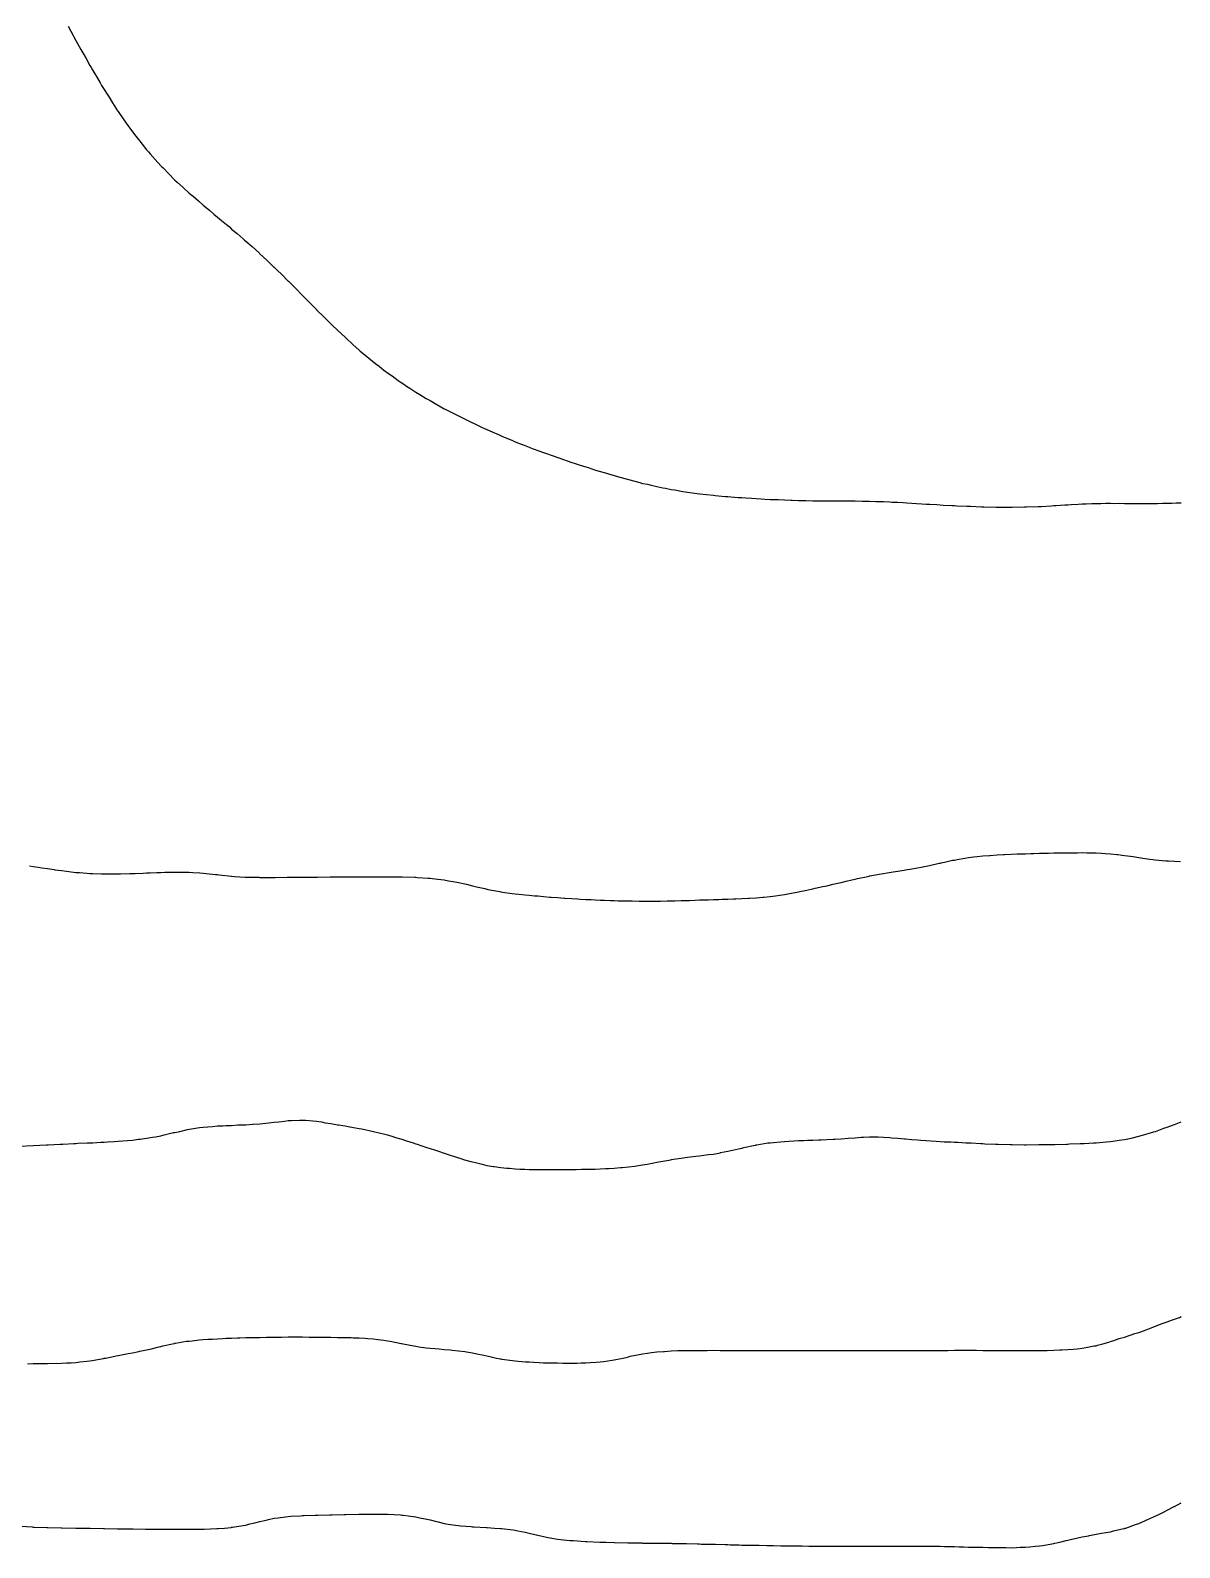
# Model space of a CAD drawing. Extents: x -717078 to -715000, y -984629 to -984000.
# Drawn here: x -716974.7 to -716893.6, y -984548.9 to -984441.8 of the extents above; entities that cross this region are included whole.
import ezdxf

# ---------------------------------------------------------------- set-up
doc = ezdxf.new("R2010")
doc.units = 0
doc.layers.add('buffer_B2_0_1_clip', color=7, linetype='Continuous')

msp = doc.modelspace()

# ---------------------------------------------------------------- linework, layer by layer
at = {"layer": 'buffer_B2_0_1_clip'}
for points in [[(-716972.04, -984441.5), (-716971.85, -984441.85), (-716971.5, -984442.49), (-716971.5, -984442.5), (-716971.5, -984442.5), (-716971.49, -984442.51), (-716971.13, -984443.13), (-716970.92, -984443.5), (-716970.77, -984443.77), (-716970.5, -984444.26), (-716970.41, -984444.41), (-716970.36, -984444.5), (-716970.15, -984444.85), (-716970.04, -984445.04), (-716969.77, -984445.5), (-716969.67, -984445.67), (-716969.5, -984445.95), (-716969.29, -984446.29), (-716969.15, -984446.5), (-716968.9, -984446.9), (-716968.54, -984447.46), (-716968.52, -984447.5), (-716968.51, -984447.51), (-716968.5, -984447.52), (-716968.1, -984448.1), (-716967.82, -984448.5), (-716967.69, -984448.69), (-716967.5, -984448.95), (-716967.26, -984449.26), (-716967.07, -984449.5), (-716966.82, -984449.82), (-716966.5, -984450.21), (-716966.36, -984450.36), (-716966.24, -984450.5), (-716965.89, -984450.89), (-716965.5, -984451.34), (-716965.42, -984451.42), (-716965.34, -984451.5), (-716964.92, -984451.92), (-716964.5, -984452.35), (-716964.33, -984452.5), (-716963.9, -984452.9), (-716963.5, -984453.27), (-716963.37, -984453.37), (-716963.22, -984453.5), (-716962.83, -984453.83), (-716962.5, -984454.13), (-716962.3, -984454.3), (-716962.04, -984454.5), (-716961.75, -984454.75), (-716961.5, -984454.97), (-716961.21, -984455.21), (-716960.85, -984455.5), (-716960.66, -984455.66), (-716960.5, -984455.81), (-716960.12, -984456.12), (-716959.69, -984456.5), (-716959.59, -984456.59), (-716959.5, -984456.67), (-716959.05, -984457.05), (-716958.56, -984457.5), (-716958.53, -984457.53), (-716958.5, -984457.56), (-716958.01, -984458.01), (-716957.51, -984458.5), (-716957.51, -984458.51), (-716957.5, -984458.51), (-716957.26, -984458.74), (-716956.99, -984458.99), (-716956.5, -984459.49), (-716956.49, -984459.49), (-716956.49, -984459.5), (-716955.99, -984459.99), (-716955.5, -984460.49), (-716955.5, -984460.5), (-716955.5, -984460.5), (-716955.1, -984460.9), (-716955, -984461), (-716954.52, -984461.5), (-716954.51, -984461.51), (-716954.5, -984461.52), (-716954, -984462), (-716953.5, -984462.5), (-716953.5, -984462.5), (-716953.5, -984462.5), (-716953.45, -984462.55), (-716952.99, -984462.99), (-716952.5, -984463.44), (-716952.47, -984463.47), (-716952.44, -984463.5), (-716951.95, -984463.95), (-716951.5, -984464.35), (-716951.42, -984464.42), (-716951.33, -984464.5), (-716950.32, -984465.32), (-716950.09, -984465.5), (-716949.76, -984465.76), (-716949.5, -984465.95), (-716949.18, -984466.18), (-716948.75, -984466.5), (-716948.6, -984466.6), (-716948.5, -984466.67), (-716948.01, -984466.99), (-716948, -984467), (-716947.5, -984467.32), (-716947.21, -984467.5), (-716946.77, -984467.77), (-716946.5, -984467.92), (-716945.5, -984468.49), (-716945.48, -984468.5), (-716944.83, -984468.83), (-716944.5, -984468.99), (-716944.16, -984469.16), (-716943.51, -984469.49), (-716943.5, -984469.5), (-716943.49, -984469.5), (-716942.82, -984469.82), (-716942.5, -984469.96), (-716942.12, -984470.12), (-716941.68, -984470.32), (-716941.43, -984470.43), (-716941.27, -984470.5), (-716940.72, -984470.72), (-716940.5, -984470.82), (-716940.01, -984471.01), (-716939.98, -984471.02), (-716939.5, -984471.21), (-716939.29, -984471.29), (-716938.75, -984471.5), (-716938.57, -984471.57), (-716938.5, -984471.59), (-716938.36, -984471.64), (-716937.82, -984471.82), (-716937.08, -984472.08), (-716936.83, -984472.17), (-716936.5, -984472.28), (-716936.34, -984472.34), (-716935.84, -984472.5), (-716935.58, -984472.58), (-716935.5, -984472.6), (-716935.35, -984472.65), (-716934.82, -984472.82), (-716934.05, -984473.05), (-716933.91, -984473.09), (-716933.5, -984473.21), (-716933.28, -984473.28), (-716932.51, -984473.5), (-716932.5, -984473.5), (-716932.5, -984473.5), (-716932.5, -984473.5), (-716931.71, -984473.71), (-716931.5, -984473.76), (-716931.17, -984473.83), (-716930.9, -984473.9), (-716930.5, -984473.99), (-716930.07, -984474.07), (-716929.89, -984474.11), (-716929.5, -984474.19), (-716929.23, -984474.23), (-716928.67, -984474.33), (-716928.5, -984474.36), (-716927.5, -984474.5), (-716927.5, -984474.5), (-716927.48, -984474.5), (-716926.5, -984474.6), (-716926.39, -984474.61), (-716925.68, -984474.68), (-716925.5, -984474.69), (-716925.29, -984474.71), (-716924.75, -984474.75), (-716924.5, -984474.77), (-716924.22, -984474.78), (-716923.81, -984474.81), (-716923.5, -984474.83), (-716923.15, -984474.85), (-716922.87, -984474.87), (-716922.5, -984474.89), (-716922.1, -984474.9), (-716921.91, -984474.91), (-716921.5, -984474.93), (-716921.05, -984474.95), (-716920.95, -984474.95), (-716920.5, -984474.97), (-716920.02, -984474.98), (-716919.98, -984474.98), (-716919.5, -984474.99), (-716919.01, -984474.99), (-716918.99, -984474.99), (-716918.5, -984474.99), (-716918, -984475), (-716918, -984475), (-716917.5, -984475), (-716917, -984475), (-716916.5, -984475), (-716916.01, -984475.01), (-716915.99, -984475.01), (-716915.5, -984475.02), (-716915.04, -984475.04), (-716914.96, -984475.04), (-716914.5, -984475.05), (-716914.07, -984475.07), (-716913.92, -984475.08), (-716913.5, -984475.1), (-716913.12, -984475.12), (-716912.86, -984475.14), (-716912.5, -984475.16), (-716912.18, -984475.18), (-716911.8, -984475.2), (-716911.5, -984475.22), (-716911.23, -984475.23), (-716910.74, -984475.26), (-716910.5, -984475.27), (-716910.29, -984475.29), (-716909.68, -984475.32), (-716909.5, -984475.33), (-716909.34, -984475.34), (-716908.63, -984475.37), (-716908.5, -984475.38), (-716908.38, -984475.38), (-716907.59, -984475.41), (-716907.5, -984475.42), (-716907.42, -984475.42), (-716906.56, -984475.44), (-716906.5, -984475.44), (-716906.44, -984475.44), (-716905.55, -984475.45), (-716905.5, -984475.45), (-716905.44, -984475.44), (-716904.57, -984475.43), (-716904.5, -984475.43), (-716904.43, -984475.43), (-716903.6, -984475.4), (-716903.5, -984475.39), (-716903.39, -984475.39), (-716902.66, -984475.34), (-716902.5, -984475.33), (-716902.32, -984475.32), (-716901.72, -984475.28), (-716901.5, -984475.27), (-716901.26, -984475.26), (-716900.77, -984475.23), (-716900.5, -984475.21), (-716900.21, -984475.21), (-716899.81, -984475.19), (-716899.5, -984475.18), (-716899.18, -984475.18), (-716898.83, -984475.17), (-716898.5, -984475.17), (-716898.18, -984475.18), (-716897.83, -984475.17), (-716897.5, -984475.18), (-716897.18, -984475.18), (-716896.82, -984475.18), (-716896.5, -984475.19), (-716896.19, -984475.19), (-716895.82, -984475.18), (-716895.5, -984475.18), (-716895.18, -984475.18), (-716894.83, -984475.17), (-716894.5, -984475.17), (-716894.16, -984475.16), (-716893.86, -984475.14), (-716893.5, -984475.13)], [(-716974.76, -984500.76), (-716974.5, -984500.8), (-716974.15, -984500.85), (-716973.89, -984500.89), (-716973.5, -984500.95), (-716973.02, -984501.02), (-716972.97, -984501.03), (-716972.5, -984501.09), (-716972.14, -984501.14), (-716971.82, -984501.18), (-716971.5, -984501.22), (-716971.24, -984501.24), (-716970.72, -984501.28), (-716970.5, -984501.3), (-716970.3, -984501.3), (-716969.67, -984501.33), (-716969.5, -984501.33), (-716969.33, -984501.33), (-716968.67, -984501.33), (-716968.5, -984501.33), (-716968.33, -984501.33), (-716967.69, -984501.31), (-716967.5, -984501.31), (-716967.3, -984501.3), (-716966.73, -984501.27), (-716966.5, -984501.26), (-716966.25, -984501.25), (-716965.77, -984501.23), (-716965.5, -984501.22), (-716965.21, -984501.21), (-716964.8, -984501.2), (-716964.5, -984501.2), (-716964.2, -984501.2), (-716963.79, -984501.21), (-716963.5, -984501.21), (-716963.23, -984501.23), (-716962.74, -984501.26), (-716962.5, -984501.27), (-716962.3, -984501.3), (-716961.64, -984501.36), (-716961.5, -984501.38), (-716961.39, -984501.39), (-716960.52, -984501.48), (-716960.5, -984501.49), (-716960.49, -984501.49), (-716960.3, -984501.5), (-716959.55, -984501.55), (-716959.5, -984501.55), (-716959.45, -984501.55), (-716958.57, -984501.57), (-716958.5, -984501.58), (-716958.42, -984501.58), (-716957.58, -984501.58), (-716957.5, -984501.58), (-716957.42, -984501.58), (-716956.57, -984501.57), (-716956.5, -984501.57), (-716955.5, -984501.56), (-716954.5, -984501.55), (-716954.45, -984501.55), (-716953.54, -984501.54), (-716953.5, -984501.54), (-716953.46, -984501.54), (-716952.54, -984501.54), (-716952.5, -984501.54), (-716952.46, -984501.54), (-716951.53, -984501.53), (-716951.5, -984501.53), (-716951.47, -984501.53), (-716950.53, -984501.53), (-716950.5, -984501.53), (-716950.47, -984501.53), (-716949.53, -984501.53), (-716949.5, -984501.53), (-716949.47, -984501.53), (-716948.54, -984501.54), (-716948.5, -984501.54), (-716948.46, -984501.54), (-716947.57, -984501.57), (-716947.5, -984501.57), (-716947.42, -984501.58), (-716946.63, -984501.63), (-716946.5, -984501.64), (-716946.34, -984501.66), (-716945.73, -984501.73), (-716945.5, -984501.75), (-716945.19, -984501.81), (-716944.87, -984501.87), (-716944.5, -984501.93), (-716944.04, -984502.04), (-716943.94, -984502.06), (-716943.5, -984502.17), (-716943.23, -984502.23), (-716942.63, -984502.37), (-716942.5, -984502.4), (-716942.42, -984502.42), (-716941.99, -984502.5), (-716941.58, -984502.58), (-716941.5, -984502.59), (-716941.39, -984502.61), (-716940.7, -984502.7), (-716940.5, -984502.73), (-716940.24, -984502.76), (-716939.8, -984502.8), (-716939.5, -984502.84), (-716939.13, -984502.87), (-716938.88, -984502.88), (-716938.5, -984502.92), (-716938.04, -984502.96), (-716937.96, -984502.96), (-716937.5, -984503), (-716937.03, -984503.03), (-716936.97, -984503.03), (-716936.5, -984503.07), (-716936.09, -984503.09), (-716935.9, -984503.1), (-716935.5, -984503.13), (-716935.14, -984503.14), (-716934.84, -984503.16), (-716934.5, -984503.18), (-716934.19, -984503.19), (-716933.8, -984503.2), (-716933.5, -984503.21), (-716933.22, -984503.22), (-716932.77, -984503.23), (-716932.5, -984503.24), (-716932.24, -984503.24), (-716931.75, -984503.25), (-716931.5, -984503.25), (-716931.25, -984503.25), (-716930.75, -984503.25), (-716930.5, -984503.25), (-716930.25, -984503.25), (-716929.76, -984503.24), (-716929.5, -984503.23), (-716929.23, -984503.23), (-716928.79, -984503.21), (-716928.5, -984503.21), (-716928.2, -984503.2), (-716927.82, -984503.18), (-716927.5, -984503.17), (-716927.16, -984503.16), (-716926.85, -984503.15), (-716926.5, -984503.14), (-716926.13, -984503.13), (-716925.88, -984503.12), (-716925.5, -984503.11), (-716925.09, -984503.09), (-716924.92, -984503.08), (-716924.5, -984503.07), (-716924.04, -984503.04), (-716923.96, -984503.04), (-716923.5, -984503.01), (-716923.03, -984502.97), (-716922.96, -984502.96), (-716922.5, -984502.92), (-716922.13, -984502.87), (-716921.82, -984502.82), (-716921.5, -984502.78), (-716921.26, -984502.74), (-716920.62, -984502.62), (-716920.5, -984502.6), (-716920.42, -984502.58), (-716920.04, -984502.5), (-716919.6, -984502.4), (-716919.5, -984502.38), (-716919.34, -984502.34), (-716918.78, -984502.22), (-716918.5, -984502.16), (-716918.05, -984502.05), (-716917.97, -984502.03), (-716917.5, -984501.93), (-716917.15, -984501.85), (-716916.75, -984501.75), (-716916.5, -984501.69), (-716916.34, -984501.66), (-716915.61, -984501.5), (-716915.52, -984501.48), (-716915.5, -984501.47), (-716915.47, -984501.47), (-716914.68, -984501.32), (-716914.5, -984501.29), (-716914.25, -984501.25), (-716913.82, -984501.18), (-716913.5, -984501.13), (-716913.06, -984501.06), (-716912.96, -984501.04), (-716912.5, -984500.97), (-716912.11, -984500.89), (-716911.85, -984500.85), (-716911.5, -984500.78), (-716911.27, -984500.73), (-716910.58, -984500.58), (-716910.5, -984500.56), (-716910.45, -984500.55), (-716910.2, -984500.5), (-716909.63, -984500.37), (-716909.5, -984500.35), (-716909.31, -984500.31), (-716908.78, -984500.22), (-716908.5, -984500.17), (-716908.13, -984500.13), (-716907.9, -984500.1), (-716907.5, -984500.06), (-716907.03, -984500.03), (-716906.98, -984500.02), (-716906.5, -984499.99), (-716906.04, -984499.96), (-716905.96, -984499.96), (-716905.5, -984499.94), (-716905.08, -984499.92), (-716904.92, -984499.92), (-716904.5, -984499.9), (-716904.11, -984499.89), (-716903.89, -984499.89), (-716903.5, -984499.87), (-716903.14, -984499.86), (-716902.86, -984499.86), (-716902.5, -984499.85), (-716902.16, -984499.84), (-716901.84, -984499.84), (-716901.5, -984499.83), (-716901.17, -984499.83), (-716900.83, -984499.83), (-716900.5, -984499.82), (-716900.17, -984499.83), (-716899.84, -984499.84), (-716899.5, -984499.84), (-716899.13, -984499.87), (-716898.88, -984499.88), (-716898.5, -984499.9), (-716898.04, -984499.96), (-716897.97, -984499.97), (-716897.5, -984500.02), (-716897.08, -984500.08), (-716896.89, -984500.11), (-716896.5, -984500.17), (-716896.22, -984500.22), (-716895.72, -984500.28), (-716895.5, -984500.32), (-716895.33, -984500.33), (-716894.6, -984500.4), (-716894.5, -984500.41), (-716894.41, -984500.41), (-716893.55, -984500.45)], [(-716975.46, -984520.54), (-716974.5, -984520.5), (-716974.5, -984520.5), (-716974.5, -984520.5), (-716973.55, -984520.45), (-716973.5, -984520.45), (-716973.45, -984520.45), (-716972.6, -984520.4), (-716972.5, -984520.4), (-716972.4, -984520.4), (-716971.64, -984520.36), (-716971.5, -984520.35), (-716971.34, -984520.34), (-716970.69, -984520.31), (-716970.5, -984520.31), (-716970.3, -984520.3), (-716969.73, -984520.27), (-716969.5, -984520.26), (-716969.25, -984520.25), (-716968.78, -984520.22), (-716968.5, -984520.2), (-716968.18, -984520.18), (-716967.85, -984520.15), (-716967.5, -984520.12), (-716967.06, -984520.06), (-716966.95, -984520.05), (-716966.5, -984519.99), (-716966.08, -984519.92), (-716965.88, -984519.88), (-716965.5, -984519.81), (-716965.25, -984519.75), (-716964.59, -984519.59), (-716964.5, -984519.57), (-716964.16, -984519.5), (-716963.62, -984519.38), (-716963.5, -984519.35), (-716963.33, -984519.33), (-716962.76, -984519.24), (-716962.5, -984519.2), (-716962.18, -984519.18), (-716961.85, -984519.15), (-716961.5, -984519.12), (-716961.11, -984519.11), (-716960.91, -984519.09), (-716960.5, -984519.08), (-716960.05, -984519.05), (-716959.95, -984519.05), (-716959.5, -984519.03), (-716959.01, -984518.99), (-716958.99, -984518.99), (-716958.5, -984518.96), (-716958.08, -984518.92), (-716957.9, -984518.9), (-716957.5, -984518.86), (-716957.18, -984518.82), (-716956.77, -984518.77), (-716956.5, -984518.74), (-716956.27, -984518.73), (-716955.71, -984518.71), (-716955.5, -984518.7), (-716955.28, -984518.72), (-716954.76, -984518.76), (-716954.5, -984518.79), (-716954.16, -984518.84), (-716953.89, -984518.89), (-716953.5, -984518.95), (-716953.03, -984519.03), (-716952.96, -984519.04), (-716952.5, -984519.12), (-716952.17, -984519.17), (-716951.75, -984519.25), (-716951.5, -984519.29), (-716951.32, -984519.32), (-716950.5, -984519.5), (-716950.5, -984519.5), (-716950.5, -984519.5), (-716950.49, -984519.5), (-716949.7, -984519.7), (-716949.5, -984519.75), (-716949.13, -984519.87), (-716948.93, -984519.93), (-716948.5, -984520.06), (-716948.16, -984520.16), (-716947.68, -984520.32), (-716947.5, -984520.38), (-716947.41, -984520.41), (-716947.15, -984520.5), (-716946.66, -984520.66), (-716946.5, -984520.71), (-716946.19, -984520.81), (-716945.91, -984520.91), (-716945.5, -984521.04), (-716945.15, -984521.15), (-716944.7, -984521.3), (-716944.5, -984521.36), (-716944.39, -984521.39), (-716944.06, -984521.5), (-716943.62, -984521.62), (-716943.5, -984521.66), (-716943.29, -984521.71), (-716942.82, -984521.82), (-716942.5, -984521.9), (-716942.02, -984521.98), (-716941.98, -984521.98), (-716941.5, -984522.06), (-716941.09, -984522.09), (-716940.89, -984522.11), (-716940.5, -984522.15), (-716940.16, -984522.16), (-716939.82, -984522.18), (-716939.5, -984522.19), (-716939.19, -984522.19), (-716938.8, -984522.2), (-716938.5, -984522.2), (-716938.2, -984522.2), (-716937.8, -984522.2), (-716937.5, -984522.2), (-716937.2, -984522.2), (-716936.81, -984522.19), (-716936.5, -984522.19), (-716936.19, -984522.19), (-716935.82, -984522.18), (-716935.5, -984522.17), (-716935.17, -984522.17), (-716934.84, -984522.16), (-716934.5, -984522.15), (-716934.13, -984522.13), (-716933.88, -984522.12), (-716933.5, -984522.1), (-716933.06, -984522.06), (-716932.95, -984522.05), (-716932.5, -984522.01), (-716932.05, -984521.95), (-716931.93, -984521.93), (-716931.5, -984521.87), (-716931.19, -984521.81), (-716930.72, -984521.72), (-716930.5, -984521.68), (-716930.35, -984521.65), (-716929.52, -984521.5), (-716929.5, -984521.5), (-716929.5, -984521.49), (-716929.49, -984521.49), (-716928.63, -984521.37), (-716928.5, -984521.35), (-716928.33, -984521.33), (-716927.75, -984521.25), (-716927.5, -984521.23), (-716927.19, -984521.19), (-716926.86, -984521.14), (-716926.5, -984521.1), (-716926.01, -984521.01), (-716926, -984521), (-716925.5, -984520.91), (-716925.16, -984520.84), (-716924.73, -984520.73), (-716924.5, -984520.68), (-716924.35, -984520.65), (-716923.68, -984520.5), (-716923.53, -984520.47), (-716923.5, -984520.46), (-716923.45, -984520.45), (-716922.68, -984520.32), (-716922.5, -984520.3), (-716922.28, -984520.28), (-716921.77, -984520.23), (-716921.5, -984520.21), (-716921.19, -984520.19), (-716920.83, -984520.17), (-716920.5, -984520.15), (-716920.14, -984520.14), (-716919.87, -984520.13), (-716919.5, -984520.12), (-716919.1, -984520.1), (-716918.9, -984520.1), (-716918.5, -984520.08), (-716918.06, -984520.06), (-716917.95, -984520.05), (-716917.5, -984520.02), (-716917.01, -984519.99), (-716916.99, -984519.99), (-716916.5, -984519.95), (-716916.08, -984519.92), (-716915.91, -984519.91), (-716915.5, -984519.88), (-716915.11, -984519.89), (-716914.89, -984519.89), (-716914.5, -984519.9), (-716914.06, -984519.94), (-716913.95, -984519.95), (-716913.5, -984519.99), (-716913.03, -984520.03), (-716912.96, -984520.04), (-716912.5, -984520.08), (-716912.11, -984520.11), (-716911.87, -984520.13), (-716911.5, -984520.15), (-716911.17, -984520.17), (-716910.8, -984520.2), (-716910.5, -984520.21), (-716910.23, -984520.23), (-716909.75, -984520.25), (-716909.5, -984520.27), (-716909.27, -984520.27), (-716908.69, -984520.31), (-716908.5, -984520.32), (-716908.32, -984520.32), (-716907.64, -984520.36), (-716907.5, -984520.36), (-716907.37, -984520.37), (-716906.6, -984520.4), (-716906.5, -984520.41), (-716906.41, -984520.41), (-716905.57, -984520.43), (-716905.5, -984520.43), (-716905.43, -984520.43), (-716904.55, -984520.45), (-716904.5, -984520.45), (-716904.45, -984520.45), (-716903.56, -984520.44), (-716903.5, -984520.44), (-716903.44, -984520.44), (-716902.57, -984520.43), (-716902.5, -984520.42), (-716902.42, -984520.42), (-716901.6, -984520.4), (-716901.5, -984520.4), (-716901.39, -984520.39), (-716900.64, -984520.36), (-716900.5, -984520.36), (-716900.35, -984520.35), (-716899.69, -984520.31), (-716899.5, -984520.3), (-716899.28, -984520.28), (-716898.77, -984520.23), (-716898.5, -984520.21), (-716898.16, -984520.16), (-716897.88, -984520.12), (-716897.5, -984520.07), (-716897.03, -984519.97), (-716896.95, -984519.95), (-716896.5, -984519.85), (-716896.23, -984519.77), (-716895.59, -984519.59), (-716895.5, -984519.56), (-716895.46, -984519.54), (-716895.32, -984519.5), (-716894.72, -984519.28), (-716894.5, -984519.21), (-716894.04, -984519.04), (-716893.98, -984519.02), (-716893.5, -984518.84)], [(-716974.9, -984535.9), (-716974.5, -984535.89), (-716974.11, -984535.89), (-716973.89, -984535.89), (-716973.5, -984535.88), (-716972.5, -984535.86), (-716972.16, -984535.84), (-716971.83, -984535.83), (-716971.5, -984535.81), (-716971.22, -984535.78), (-716970.72, -984535.72), (-716970.5, -984535.7), (-716970.33, -984535.67), (-716969.53, -984535.53), (-716969.5, -984535.52), (-716969.48, -984535.52), (-716969.37, -984535.5), (-716968.65, -984535.35), (-716968.5, -984535.32), (-716968.28, -984535.28), (-716967.81, -984535.19), (-716967.5, -984535.13), (-716967.04, -984535.04), (-716966.98, -984535.02), (-716966.5, -984534.93), (-716966.16, -984534.84), (-716965.74, -984534.74), (-716965.5, -984534.68), (-716965.35, -984534.65), (-716964.68, -984534.5), (-716964.53, -984534.47), (-716964.5, -984534.46), (-716964.45, -984534.45), (-716963.68, -984534.32), (-716963.5, -984534.3), (-716963.28, -984534.28), (-716962.78, -984534.22), (-716962.5, -984534.2), (-716962.18, -984534.18), (-716961.84, -984534.16), (-716961.5, -984534.14), (-716961.12, -984534.12), (-716960.89, -984534.11), (-716960.5, -984534.09), (-716960.08, -984534.08), (-716959.93, -984534.07), (-716959.5, -984534.06), (-716959.05, -984534.05), (-716958.95, -984534.05), (-716958.5, -984534.04), (-716958.03, -984534.03), (-716957.97, -984534.03), (-716957.5, -984534.02), (-716957.02, -984534.02), (-716956.98, -984534.02), (-716956.5, -984534.01), (-716956.01, -984534.01), (-716955.99, -984534.01), (-716955.5, -984534.01), (-716955.02, -984534.02), (-716954.98, -984534.02), (-716954.5, -984534.02), (-716954.02, -984534.02), (-716953.98, -984534.02), (-716953.5, -984534.03), (-716953.04, -984534.04), (-716952.96, -984534.04), (-716952.5, -984534.05), (-716952.06, -984534.06), (-716951.93, -984534.07), (-716951.5, -984534.08), (-716951.11, -984534.11), (-716950.88, -984534.12), (-716950.5, -984534.15), (-716950.19, -984534.19), (-716949.75, -984534.25), (-716949.5, -984534.28), (-716949.32, -984534.32), (-716948.53, -984534.47), (-716948.5, -984534.48), (-716948.48, -984534.48), (-716948.39, -984534.5), (-716947.65, -984534.65), (-716947.5, -984534.67), (-716947.3, -984534.7), (-716946.77, -984534.77), (-716946.5, -984534.8), (-716946.17, -984534.83), (-716945.86, -984534.86), (-716945.5, -984534.89), (-716945.07, -984534.93), (-716944.94, -984534.94), (-716944.5, -984534.99), (-716944.05, -984535.05), (-716943.93, -984535.07), (-716943.5, -984535.13), (-716943.2, -984535.2), (-716942.7, -984535.3), (-716942.5, -984535.34), (-716942.37, -984535.37), (-716941.81, -984535.5), (-716941.55, -984535.55), (-716941.5, -984535.56), (-716941.43, -984535.57), (-716940.68, -984535.68), (-716940.5, -984535.7), (-716940.28, -984535.72), (-716939.76, -984535.76), (-716939.5, -984535.78), (-716939.2, -984535.8), (-716938.81, -984535.81), (-716938.5, -984535.83), (-716938.16, -984535.84), (-716937.84, -984535.84), (-716937.5, -984535.85), (-716937.14, -984535.86), (-716936.86, -984535.86), (-716936.5, -984535.86), (-716936.14, -984535.86), (-716935.85, -984535.85), (-716935.5, -984535.84), (-716935.18, -984535.82), (-716934.79, -984535.79), (-716934.5, -984535.77), (-716934.26, -984535.74), (-716933.65, -984535.65), (-716933.5, -984535.63), (-716933.39, -984535.61), (-716932.88, -984535.5), (-716932.57, -984535.43), (-716932.5, -984535.41), (-716932.38, -984535.38), (-716931.75, -984535.25), (-716931.5, -984535.2), (-716931.15, -984535.15), (-716930.88, -984535.12), (-716930.5, -984535.07), (-716930.03, -984535.03), (-716929.97, -984535.03), (-716929.5, -984535), (-716929.02, -984534.98), (-716928.98, -984534.98), (-716928.5, -984534.97), (-716928.04, -984534.96), (-716927.96, -984534.96), (-716927.5, -984534.96), (-716927.04, -984534.96), (-716926.96, -984534.96), (-716926.5, -984534.95), (-716926.04, -984534.96), (-716925.96, -984534.96), (-716925.5, -984534.96), (-716924.5, -984534.96), (-716923.5, -984534.96), (-716923.03, -984534.97), (-716922.97, -984534.97), (-716922.5, -984534.97), (-716922.03, -984534.97), (-716921.97, -984534.97), (-716921.5, -984534.97), (-716921.03, -984534.97), (-716920.97, -984534.97), (-716920.5, -984534.97), (-716920.03, -984534.97), (-716919.97, -984534.97), (-716919.5, -984534.97), (-716919.02, -984534.98), (-716918.98, -984534.98), (-716918.5, -984534.98), (-716918.02, -984534.98), (-716917.98, -984534.98), (-716917.5, -984534.98), (-716917.02, -984534.98), (-716916.98, -984534.98), (-716916.5, -984534.98), (-716916.02, -984534.98), (-716915.98, -984534.98), (-716915.5, -984534.98), (-716915.02, -984534.98), (-716914.98, -984534.98), (-716914.5, -984534.98), (-716914.02, -984534.98), (-716913.98, -984534.98), (-716913.5, -984534.98), (-716913.03, -984534.97), (-716912.97, -984534.97), (-716912.5, -984534.97), (-716912.03, -984534.97), (-716911.97, -984534.97), (-716911.5, -984534.96), (-716911.04, -984534.96), (-716910.96, -984534.96), (-716910.5, -984534.96), (-716910.04, -984534.96), (-716909.96, -984534.96), (-716909.5, -984534.95), (-716909.05, -984534.95), (-716908.95, -984534.95), (-716908.5, -984534.95), (-716908.05, -984534.95), (-716907.95, -984534.95), (-716907.5, -984534.96), (-716907.04, -984534.96), (-716906.96, -984534.96), (-716906.5, -984534.96), (-716906.04, -984534.96), (-716905.96, -984534.96), (-716905.03, -984534.97), (-716904.97, -984534.97), (-716904.5, -984534.97), (-716904.03, -984534.97), (-716903.97, -984534.97), (-716903.5, -984534.97), (-716903.04, -984534.96), (-716902.96, -984534.96), (-716902.5, -984534.95), (-716902.07, -984534.93), (-716901.93, -984534.93), (-716901.5, -984534.91), (-716901.13, -984534.87), (-716900.84, -984534.84), (-716900.5, -984534.81), (-716900.24, -984534.76), (-716899.65, -984534.65), (-716899.5, -984534.63), (-716899.4, -984534.6), (-716899.04, -984534.5), (-716898.62, -984534.38), (-716898.5, -984534.34), (-716898.26, -984534.26), (-716897.87, -984534.13), (-716897.5, -984534.02), (-716897.11, -984533.89), (-716896.78, -984533.78), (-716896.5, -984533.69), (-716896.36, -984533.64), (-716895.98, -984533.5), (-716895.63, -984533.37), (-716895.5, -984533.32), (-716895.21, -984533.21), (-716894.91, -984533.09), (-716894.5, -984532.95), (-716894.18, -984532.82), (-716893.63, -984532.63), (-716893.5, -984532.58)], [(-716975.38, -984547.38), (-716974.58, -984547.42), (-716974.5, -984547.43), (-716974.43, -984547.43), (-716973.54, -984547.46), (-716973.5, -984547.46), (-716973.46, -984547.46), (-716972.52, -984547.48), (-716972.5, -984547.48), (-716972.48, -984547.48), (-716971.5, -984547.5), (-716971.45, -984547.5), (-716970.52, -984547.52), (-716970.5, -984547.52), (-716970.48, -984547.52), (-716969.54, -984547.54), (-716969.5, -984547.54), (-716969.46, -984547.54), (-716968.55, -984547.55), (-716968.5, -984547.55), (-716968.45, -984547.55), (-716967.56, -984547.56), (-716967.5, -984547.56), (-716967.44, -984547.56), (-716966.57, -984547.57), (-716966.5, -984547.57), (-716966.43, -984547.57), (-716965.57, -984547.57), (-716965.5, -984547.57), (-716965.43, -984547.57), (-716964.58, -984547.58), (-716964.5, -984547.58), (-716964.42, -984547.58), (-716963.58, -984547.58), (-716963.5, -984547.58), (-716963.42, -984547.58), (-716962.58, -984547.58), (-716962.5, -984547.58), (-716962.43, -984547.57), (-716961.54, -984547.54), (-716961.5, -984547.54), (-716961.46, -984547.54), (-716961.01, -984547.5), (-716960.54, -984547.46), (-716960.5, -984547.45), (-716960.44, -984547.44), (-716959.68, -984547.32), (-716959.5, -984547.29), (-716959.21, -984547.21), (-716958.87, -984547.13), (-716958.5, -984547.03), (-716958.06, -984546.94), (-716957.9, -984546.9), (-716957.5, -984546.81), (-716957.22, -984546.78), (-716956.71, -984546.71), (-716956.5, -984546.69), (-716956.33, -984546.67), (-716955.63, -984546.63), (-716955.5, -984546.62), (-716955.38, -984546.62), (-716954.6, -984546.6), (-716954.5, -984546.59), (-716954.41, -984546.59), (-716953.57, -984546.57), (-716953.5, -984546.57), (-716953.43, -984546.57), (-716952.55, -984546.55), (-716952.5, -984546.55), (-716952.45, -984546.55), (-716951.53, -984546.53), (-716951.5, -984546.53), (-716951.47, -984546.53), (-716950.52, -984546.52), (-716950.5, -984546.52), (-716950.48, -984546.52), (-716949.53, -984546.53), (-716949.5, -984546.53), (-716949.47, -984546.53), (-716948.58, -984546.58), (-716948.5, -984546.59), (-716948.4, -984546.6), (-716947.69, -984546.69), (-716947.5, -984546.71), (-716947.23, -984546.77), (-716946.85, -984546.85), (-716946.5, -984546.93), (-716946.04, -984547.04), (-716945.93, -984547.07), (-716945.5, -984547.17), (-716945.22, -984547.22), (-716944.71, -984547.29), (-716944.5, -984547.32), (-716944.34, -984547.34), (-716943.6, -984547.4), (-716943.5, -984547.41), (-716943.41, -984547.41), (-716942.54, -984547.46), (-716942.5, -984547.46), (-716942.46, -984547.46), (-716941.95, -984547.5), (-716941.53, -984547.53), (-716941.5, -984547.53), (-716941.47, -984547.53), (-716940.63, -984547.63), (-716940.5, -984547.65), (-716940.31, -984547.69), (-716939.8, -984547.8), (-716939.5, -984547.86), (-716939.02, -984547.98), (-716938.99, -984547.99), (-716938.5, -984548.11), (-716938.17, -984548.17), (-716937.76, -984548.24), (-716937.5, -984548.28), (-716937.3, -984548.3), (-716936.63, -984548.37), (-716936.5, -984548.38), (-716936.39, -984548.39), (-716935.56, -984548.44), (-716935.5, -984548.45), (-716935.45, -984548.45), (-716934.51, -984548.49), (-716934.5, -984548.49), (-716934.49, -984548.49), (-716934.07, -984548.5), (-716933.52, -984548.52), (-716933.5, -984548.52), (-716933.48, -984548.52), (-716932.54, -984548.54), (-716932.5, -984548.54), (-716932.46, -984548.54), (-716931.55, -984548.55), (-716931.5, -984548.56), (-716931.44, -984548.56), (-716930.57, -984548.57), (-716930.5, -984548.57), (-716930.43, -984548.57), (-716929.58, -984548.58), (-716929.5, -984548.58), (-716929.41, -984548.59), (-716928.6, -984548.6), (-716928.5, -984548.6), (-716928.4, -984548.6), (-716927.62, -984548.62), (-716927.5, -984548.62), (-716927.37, -984548.63), (-716926.64, -984548.64), (-716926.5, -984548.65), (-716926.35, -984548.65), (-716925.67, -984548.67), (-716925.5, -984548.67), (-716925.32, -984548.68), (-716924.69, -984548.69), (-716924.5, -984548.7), (-716924.3, -984548.7), (-716923.71, -984548.71), (-716923.5, -984548.72), (-716923.28, -984548.72), (-716922.73, -984548.73), (-716922.5, -984548.74), (-716922.26, -984548.74), (-716921.75, -984548.75), (-716921.5, -984548.75), (-716921.25, -984548.75), (-716920.76, -984548.76), (-716920.5, -984548.76), (-716920.24, -984548.76), (-716919.77, -984548.77), (-716919.5, -984548.77), (-716919.23, -984548.77), (-716918.77, -984548.77), (-716918.5, -984548.78), (-716918.22, -984548.78), (-716917.78, -984548.78), (-716917.5, -984548.78), (-716917.22, -984548.78), (-716916.78, -984548.78), (-716916.5, -984548.78), (-716916.22, -984548.78), (-716915.78, -984548.78), (-716915.5, -984548.78), (-716915.22, -984548.78), (-716914.78, -984548.78), (-716914.5, -984548.78), (-716914.22, -984548.78), (-716913.78, -984548.78), (-716913.5, -984548.78), (-716913.22, -984548.78), (-716912.78, -984548.78), (-716912.5, -984548.78), (-716912.22, -984548.78), (-716911.78, -984548.78), (-716911.5, -984548.78), (-716911.21, -984548.79), (-716910.79, -984548.79), (-716910.5, -984548.79), (-716910.2, -984548.8), (-716909.8, -984548.8), (-716909.5, -984548.81), (-716909.18, -984548.82), (-716908.83, -984548.83), (-716908.5, -984548.84), (-716908.16, -984548.84), (-716907.85, -984548.85), (-716907.5, -984548.86), (-716907.13, -984548.87), (-716906.87, -984548.87), (-716906.5, -984548.88), (-716906.12, -984548.88), (-716905.88, -984548.88), (-716905.5, -984548.89), (-716905.13, -984548.87), (-716904.86, -984548.86), (-716904.5, -984548.85), (-716904.18, -984548.82), (-716903.79, -984548.79), (-716903.5, -984548.76), (-716903.27, -984548.73), (-716902.62, -984548.62), (-716902.5, -984548.6), (-716902.42, -984548.58), (-716902.06, -984548.5), (-716901.61, -984548.39), (-716901.5, -984548.36), (-716901.32, -984548.32), (-716900.8, -984548.2), (-716900.5, -984548.13), (-716900.04, -984548.04), (-716899.97, -984548.03), (-716899.5, -984547.94), (-716899.13, -984547.87), (-716898.82, -984547.82), (-716898.5, -984547.76), (-716898.29, -984547.71), (-716897.54, -984547.54), (-716897.5, -984547.53), (-716897.48, -984547.52), (-716897.42, -984547.5), (-716896.74, -984547.26), (-716896.5, -984547.17), (-716896.03, -984546.97), (-716895.92, -984546.92), (-716895.5, -984546.74), (-716895.33, -984546.67), (-716894.99, -984546.5), (-716894.66, -984546.34), (-716894.5, -984546.25), (-716894.01, -984545.99), (-716893.97, -984545.97), (-716893.5, -984545.73)]]:
    msp.add_lwpolyline(points, dxfattribs=at)

doc.saveas('drawing.dxf')
